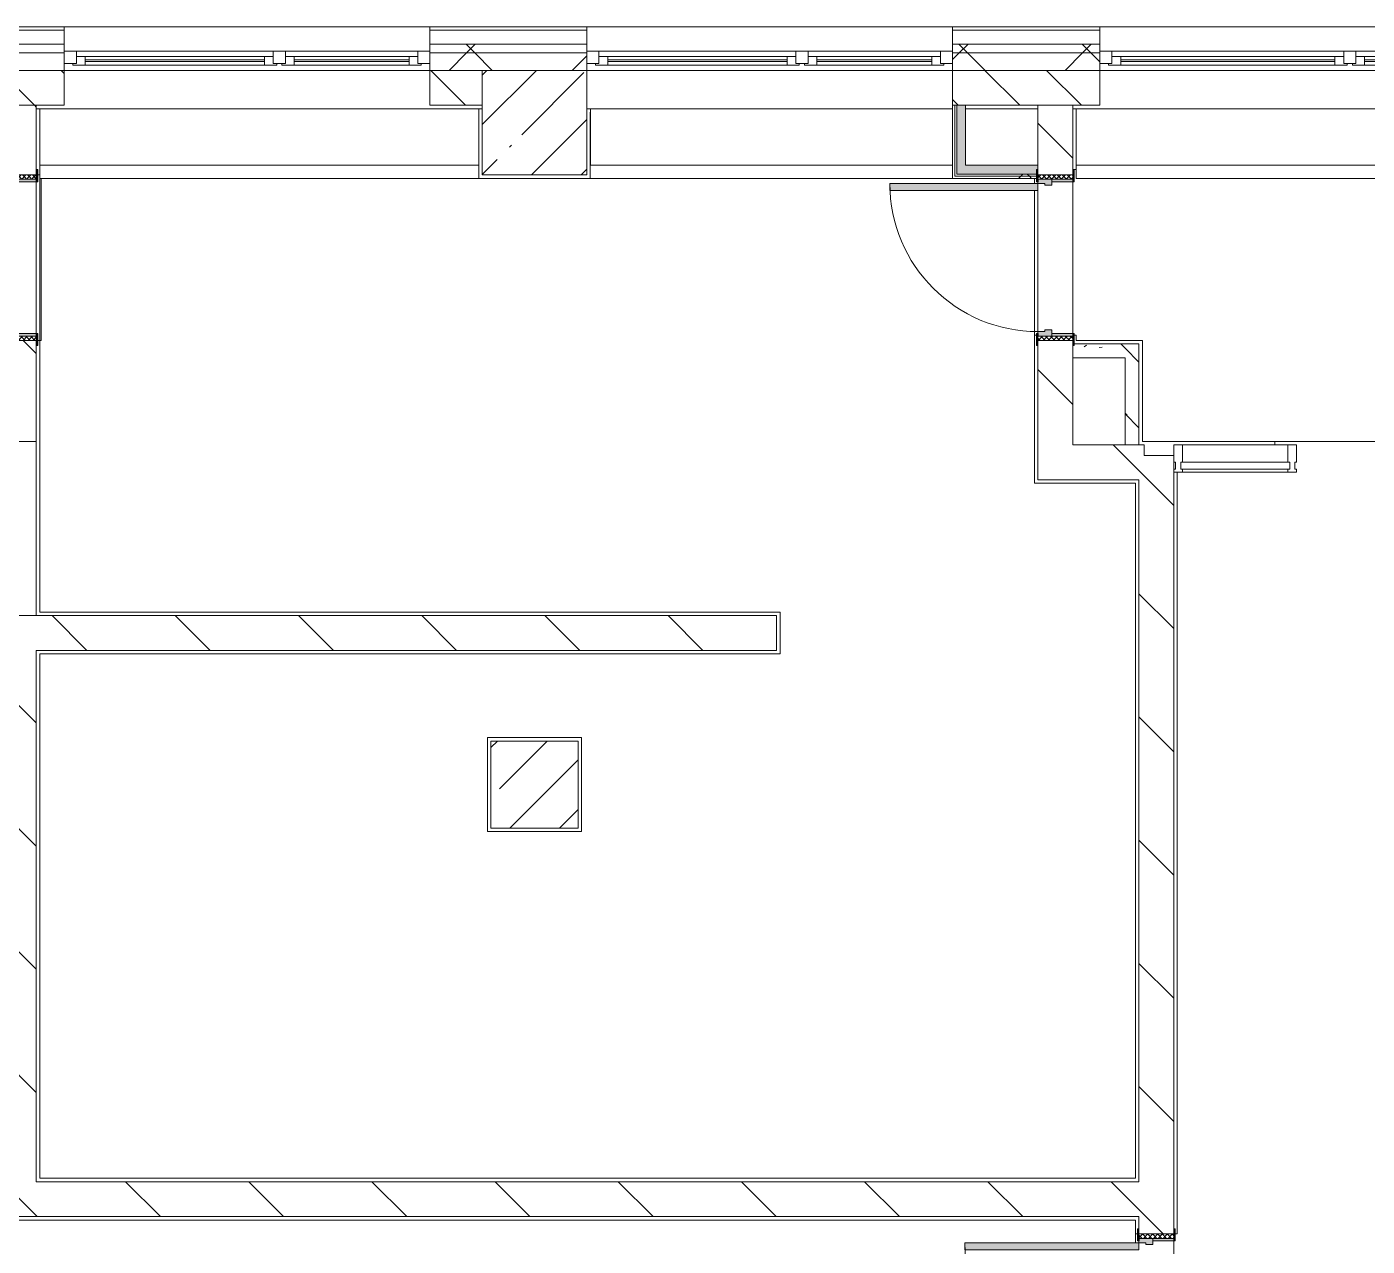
# Model space of a CAD drawing. Header units: millimetres. Extents: x 81676 to 276943, y -8553 to 29000.
# Drawn here: x 199509 to 207203, y 20350 to 27350 of the extents above; entities that cross this region are included whole.
import ezdxf

# ---------------------------------------------------------------- set-up
doc = ezdxf.new("R2010")
doc.units = ezdxf.units.MM
for name, color, linetype, lineweight, true_color in [('A-DOOR-3', 7, 'Continuous', 5, 0xe2e2e2), ('A-DOOR-4', 7, 'Continuous', 5, 0xaaaaaa), ('A-DOOR-FRAM-2', 7, 'Continuous', 5, 0xe2e2e2), ('A-DOOR-FRAM-3', 7, 'Continuous', 5, 0xaaaaaa), ('A-FLOR-3', 7, 'Continuous', 5, 0xaaaaaa), ('I-WALL-2', 7, 'Continuous', 9, 0xe7e7e7), ('I-WALL-5', 7, 'Continuous', 5, 0x787878)]:
    doc.layers.add(name, color=color, linetype=linetype, lineweight=lineweight, true_color=true_color)
for name, color, linetype, lineweight in [('A-GLAZ-2', 7, 'Continuous', 5), ('A-GLAZ-CWMG-2', 7, 'Continuous', 5), ('A-WALL', 7, 'Continuous', 9), ('A-WALL-6', 7, 'Continuous', 5), ('I-WALL-3', 7, 'Continuous', 5), ('S-COLS-1', 7, 'Continuous', 5)]:
    doc.layers.add(name, color=color, linetype=linetype, lineweight=lineweight)
pattern_1 = [(135, (147962.96, 0), (-353.5534, -353.5534), [])]
pattern_2 = [(135, (1826.41, 164.685), (-14.14214, -14.14214), []), (225, (1826.41, 164.685), (14.14214, -14.14214), [])]
pattern_3 = [(45, (-296.384, 164.685), (-14.1421, 14.1421), []), (135, (-296.384, 164.685), (-14.1421, -14.1421), [])]
pattern_4 = [(45, (147962.96, 0), (-353.5534, 353.5534), []), (135, (147962.96, 0), (-353.5534, -353.5534), [])]
pattern_5 = [(135, (147962.96, 0), (-377.1708, -377.1708), [533.4, -88.9, 17.78, -88.9]), (135, (147962.96, 376.94), (-377.1708, -377.1708), []), (50, (147962.96, 0), (637.6445, -55.7866), [66.675, -733.425]), (355, (147962.96, 0), (-123.3494, 668.699), [53.34, -586.74]), (100.451, (148016.1, -4.65), (514.299, 612.908), [56.665, -623.315]), (46.184, (147963, 177.8), (948.776, -147.15), [100.012, -1100.137]), (96.636, (148042, 165.5), (830.909, 865.997), [84.998, -934.973]), (351.184, (147963, 177.8), (830.918, 865.988), [80.01, -880.11]), (21, (148051.86, 133.35), (530.6506, -357.9283), [66.675, -733.425]), (326, (148051.86, 133.35), (216.308, 644.6585), [53.34, -586.74]), (71.451, (148096.1, 103.5), (746.9596, 286.7243), [56.665, -623.315]), (37.5, (147962.96, 0), (10.8105, 295.9426), [16.764, -562.864, 16.764, -578.866, -588.962]), (37.5, (147962.96, 0), (10.8105, 295.9426), [-1175.258, 16.764, -572.198]), (7.5, (147962.96, 0), (233.8692, 350.6318), [16.764, -322.834, 16.764, -549.529, -224.472]), (7.5, (147962.96, 0), (233.8692, 350.6318), [-905.891, 16.764, -207.708]), (327.5, (147764.71, 0), (474.5678, -20.0513), [16.764, -205.486, 16.764, -676.656, -920.115]), (327.5, (147764.71, 0), (474.5678, -20.0513), [-915.67, 16.764, -903.351]), (317.5, (147675.8, 0), (518.4522, 88.9934), [16.764, -272.161, 16.764, -443.738, -653.415]), (317.5, (147675.8, 0), (518.4522, 88.9934), [-749.427, 16.764, -636.651])]
pattern_6 = [(45, (147962.96, 0), (-530.33, 530.33), []), (135, (147962.96, 0), (-530.33, -530.33), [])]

# ---------------------------------------------------------------- blocks, each defined once
blk = doc.blocks.new('Прямоугольный импост - Импост структурный с накладкой - 160мм Темный-32302292-1_6_3_птичка')
at = {"layer": 'A-GLAZ-CWMG-2'}
for p, q in [((-50, 40), (-50, 140)), ((-50, 140), (0, 140)), ((0, 140), (0, 40)), ((-40, 40), (-50, 40)), ((-50, -17), (-50, 0)), ((-50, 0), (-40, 0)), ((-40, 0), (-40, 40)), ((-10, 40), (-10, 0)), ((0, 40), (-10, 40)), ((-10, 0), (0, 0)), ((0, 0), (0, -17)), ((0, -17), (-50, -17))]:
    blk.add_line(p, q, dxfattribs=at)
blk = doc.blocks.new('110_Дверь_СКБ_1Ст_Внутренняя1 - Д-11л 950х2100-32173567-1_6_3_птичка')
at = {"layer": 'A-DOOR-3'}
h = blk.add_hatch(color=256, dxfattribs=at)
h.paths.add_polyline_path([(-437.5, 20), (-402.5, 20), (-402.5, 60), (-412.5, 60), (-412.5, 100), (-437.5, 100)])
h.paths.add_polyline_path([(427.5, 44), (427.5, 20), (462.5, 20), (462.5, 100), (437.5, 100), (437.5, 60), (427.5, 60)])
at = {"layer": 'A-DOOR-4'}
h = blk.add_hatch(dxfattribs=at)
h.set_pattern_fill('FP_74', color=256, style=0, pattern_type=2)
h.set_pattern_definition(pattern_2)
h.paths.add_polyline_path([(462.5, -100), (487.5, -100), (487.5, 100), (462.5, 100), (462.5, -53.7)])
at = {"layer": 'A-DOOR-FRAM-2'}
for points in [[(397.5, 875.8), (397.5, 100), (437.5, 100), (437.5, 950), (397.5, 950)], [(-492.5, 100), (-422.5, 100), (-422.5, 108), (-492.5, 108)], [(447.5, 100), (517.5, 100), (517.5, 108), (447.5, 108)], [(-437.5, -100), (-422.5, -100), (-422.5, 20), (-437.5, 20), (-437.5, -53.7)], [(447.5, -53.7), (447.5, -100), (462.5, -100), (462.5, 20), (447.5, 20)], [(-492.5, -100), (-492.5, -108), (-422.5, -108), (-422.5, -100), (-482.5, -100)], [(447.5, -108), (517.5, -108), (517.5, -100), (447.5, -102.3)]]:
    blk.add_hatch(color=256, dxfattribs=at).paths.add_polyline_path(points)
at = {"layer": 'A-DOOR-FRAM-3'}
h = blk.add_hatch(dxfattribs=at)
h.set_pattern_fill('FP_75', color=256, style=0, pattern_type=2)
h.set_pattern_definition(pattern_3)
h.paths.add_polyline_path([(-462.5, 100), (-462.5, -100), (-437.5, -100), (-437.5, 100)])
at = {"layer": 'A-DOOR-4'}
for p, q in [((437.5, 950), (397.5, 950)), ((397.5, 950), (397.5, 100)), ((437.5, 100), (437.5, 950)), ((397.5, 100), (437.5, 100))]:
    blk.add_line(p, q, dxfattribs=at)
blk.add_arc((437.5, 100), 850, 90, 180, dxfattribs=at)
at = {"layer": 'A-DOOR-FRAM-3'}
for p, q in [((-422.5, 108), (-492.5, 108)), ((-492.5, 108), (-492.5, 100)), ((-492.5, 100), (-422.5, 100)), ((-437.5, 100), (-462.5, 100)), ((-462.5, 100), (-462.5, -100)), ((-412.5, 100), (-437.5, 100)), ((-437.5, 100), (-437.5, 20)), ((-437.5, -100), (-437.5, 100)), ((-422.5, 100), (-437.5, 100)), ((-437.5, 100), (-437.5, 99)), ((-437.5, 99), (-422.5, 99)), ((-422.5, 100), (-422.5, 108)), ((-422.5, 99), (-422.5, 100)), ((-412.5, 60), (-412.5, 100)), ((437.5, 100), (437.5, 60)), ((462.5, 100), (437.5, 100)), ((517.5, 108), (447.5, 108)), ((447.5, 108), (447.5, 100)), ((462.5, 100), (447.5, 100)), ((447.5, 100), (447.5, 99)), ((447.5, 100), (517.5, 100)), ((447.5, 99), (462.5, 99)), ((462.5, 20), (462.5, 100)), ((487.5, 100), (462.5, 100)), ((462.5, 100), (462.5, -100)), ((462.5, 99), (462.5, 100)), ((487.5, -100), (487.5, 100)), ((517.5, 100), (517.5, 108)), ((-437.5, 20), (-402.5, 20)), ((-422.5, 20), (-437.5, 20)), ((-437.5, 20), (-437.5, -100)), ((-422.5, -100), (-422.5, 20)), ((-402.5, 60), (-412.5, 60)), ((-402.5, 20), (-402.5, 60)), ((437.5, 60), (427.5, 60)), ((427.5, 60), (427.5, 20)), ((427.5, 20), (462.5, 20)), ((462.5, 20), (447.5, 20)), ((447.5, 20), (447.5, -100)), ((462.5, -100), (462.5, 20)), ((-422.5, -100), (-492.5, -100)), ((-492.5, -100), (-492.5, -108)), ((-492.5, -108), (-422.5, -108)), ((-462.5, -100), (-437.5, -100)), ((-437.5, -100), (-422.5, -100)), ((-422.5, -108), (-422.5, -100)), ((447.5, -100), (462.5, -100)), ((517.5, -100), (447.5, -100)), ((447.5, -100), (447.5, -108)), ((447.5, -108), (517.5, -108)), ((462.5, -100), (487.5, -100)), ((517.5, -108), (517.5, -100))]:
    blk.add_line(p, q, dxfattribs=at)
blk = doc.blocks.new('PNS_Панель прямоугольная - Нр_Стекло - 40мм-32305525-1_6_3_птичка')
at = {"layer": 'A-GLAZ-2'}
for p, q in [((-312.5, 0), (312.5, 0)), ((302.5, 0), (-302.5, 0)), ((-302.5, -40), (302.5, -40))]:
    blk.add_line(p, q, dxfattribs=at)
blk = doc.blocks.new('Прямоугольный импост - Импост структурный с накладкой - 160мм Темный-32302294-1_6_3_птичка')
at = {"layer": 'A-GLAZ-CWMG-2'}
for p, q in [((-25, 40), (-25, 140)), ((-25, 140), (25, 140)), ((25, 140), (25, 40)), ((-15, 40), (-25, 40)), ((-25, -17), (-25, 0)), ((-25, 0), (-15, 0)), ((-15, 0), (-15, 40)), ((15, 40), (15, 0)), ((25, 40), (15, 40)), ((15, 0), (25, 0)), ((25, 0), (25, -17)), ((25, -17), (-25, -17))]:
    blk.add_line(p, q, dxfattribs=at)
blk = doc.blocks.new('Прямоугольный импост - Импост структурный с накладкой - 160мм Темный-32305521-1_6_3_птичка')
at = {"layer": 'A-GLAZ-CWMG-2'}
for p, q in [((58180, 24950), (58785, 24950)), ((58180, 24793), (58785, 24793))]:
    blk.add_line(p, q, dxfattribs=at)
blk = doc.blocks.new('BSC_Колонна _Прямоугольная - 500х500-33455413-1_6_3_птичка')
at = {"layer": 'S-COLS-1'}
h = blk.add_hatch(dxfattribs=at)
h.set_pattern_fill('FP_113', color=256, style=0, pattern_type=2)
h.set_pattern_definition([(45, (-54460, -23000), (-285.123, 285.123), []), (45, (-54174.88, -23000), (-285.123, 285.123), [504.031, -100.806, 16.764, -84.042])])
h.paths.add_polyline_path([(-250, -250), (250, -250), (250, 250), (-250, 250), (-250, 51.1)])
for p, q in [((250, 250), (-250, 250)), ((-250, 250), (-250, -250)), ((250, -250), (250, 250)), ((-250, -250), (250, -250))]:
    blk.add_line(p, q, dxfattribs=at)
blk = doc.blocks.new('120_Окно_СКБ_2Ст - 120_Окно_СКБ_2Ст 2100х2400 _мал створка справа_-19092174-1_6_3_птичка')
at = {"layer": 'A-GLAZ-2'}
for p, q in [((-1050, -75), (-1050, -5)), ((-1050, -5), (-980, -5)), ((1050, -5), (-1050, -5)), ((-980, -75), (-1050, -75)), ((-1050, -75), (-1000, -75)), ((-980, -75), (-1000, -75)), ((-1000, -75), (-1000, -85)), ((-980, -5), (-980, -75)), ((150, -35), (-980, -35)), ((-980, -35), (-980, -75)), ((-930, -85), (-930, -35)), ((-930, -55), (100, -55)), ((100, -65), (-930, -65)), ((100, -85), (100, -35)), ((150, -75), (150, -5)), ((150, -5), (220, -5)), ((150, -75), (150, -35)), ((220, -75), (150, -75)), ((170, -75), (150, -75)), ((170, -75), (200, -75)), ((170, -85), (170, -75)), ((220, -75), (200, -75)), ((200, -75), (200, -85)), ((220, -5), (220, -75)), ((980, -35), (220, -35)), ((220, -35), (220, -75)), ((270, -85), (270, -35)), ((270, -55), (930, -55)), ((930, -65), (270, -65)), ((930, -85), (930, -35)), ((980, -75), (980, -5)), ((980, -5), (1050, -5)), ((980, -75), (980, -35)), ((1050, -75), (980, -75)), ((1000, -75), (980, -75)), ((1000, -75), (1050, -75)), ((1000, -85), (1000, -75)), ((1050, -5), (1050, -75)), ((-1000, -85), (170, -85)), ((170, -85), (-1000, -85)), ((200, -85), (1000, -85)), ((1000, -85), (200, -85))]:
    blk.add_line(p, q, dxfattribs=at)
blk = doc.blocks.new('120_Окно_СКБ_2Ст - 120_Окно_СКБ_2Ст 2300х2400 _мал створка справа_-19949978-1_6_3_птичка')
at = {"layer": 'A-GLAZ-2'}
for p, q in [((-1150, -75), (-1150, -5)), ((-1150, -5), (-1080, -5)), ((1150, -5), (-1150, -5)), ((-1080, -75), (-1150, -75)), ((-1150, -75), (-1100, -75)), ((-1080, -75), (-1100, -75)), ((-1100, -75), (-1100, -85)), ((-1080, -5), (-1080, -75)), ((250, -35), (-1080, -35)), ((-1080, -35), (-1080, -75)), ((-1030, -85), (-1030, -35)), ((-1030, -55), (200, -55)), ((200, -65), (-1030, -65)), ((200, -85), (200, -35)), ((250, -75), (250, -5)), ((250, -5), (320, -5)), ((250, -75), (250, -35)), ((320, -75), (250, -75)), ((270, -75), (250, -75)), ((270, -75), (300, -75)), ((270, -85), (270, -75)), ((320, -75), (300, -75)), ((300, -75), (300, -85)), ((320, -5), (320, -75)), ((1080, -35), (320, -35)), ((320, -35), (320, -75)), ((370, -85), (370, -35)), ((370, -55), (1030, -55)), ((1030, -65), (370, -65)), ((1030, -85), (1030, -35)), ((1080, -75), (1080, -5)), ((1080, -5), (1150, -5)), ((1080, -75), (1080, -35)), ((1150, -75), (1080, -75)), ((1100, -75), (1080, -75)), ((1100, -75), (1150, -75)), ((1100, -85), (1100, -75)), ((1150, -5), (1150, -75)), ((-1100, -85), (270, -85)), ((270, -85), (-1100, -85)), ((300, -85), (1100, -85)), ((1100, -85), (300, -85))]:
    blk.add_line(p, q, dxfattribs=at)
blk = doc.blocks.new('110_Дверь_СКБ_1Ст_Внутренняя1 - Д-26л 950х2100 EIW30-32941023-1_6_3_птичка')
at = {"layer": 'A-DOOR-3'}
h = blk.add_hatch(color=256, dxfattribs=at)
h.paths.add_polyline_path([(-437.5, 92.9), (-437.5, 20), (-402.5, 20), (-407.2, 60), (-412.5, 65.8), (-412.5, 100), (-437.5, 94.9), (-437.5, 94)])
h.paths.add_polyline_path([(427.5, 44), (427.5, 20), (462.5, 20), (462.5, 100), (437.5, 100), (437.5, 60), (427.5, 60)])
at = {"layer": 'A-DOOR-4'}
h = blk.add_hatch(dxfattribs=at)
h.set_pattern_fill('FP_74', color=256, style=0, pattern_type=2)
h.set_pattern_definition(pattern_2)
h.paths.add_polyline_path([(462.5, 100), (467.5, -100), (487.5, -100), (487.5, 100), (467.5, 100)])
at = {"layer": 'A-DOOR-FRAM-2'}
for points in [[(397.5, 100), (437.5, 100), (437.5, 950), (397.5, 950), (397.5, 120)], [(-492.5, 102.9), (-492.5, 100), (-422.5, 100), (-422.5, 108), (-492.5, 108)], [(447.5, 108), (447.5, 100), (517.5, 100), (517.5, 108), (462.5, 108)], [(-437.5, -100), (-422.5, -100), (-422.5, 20), (-437.5, 20)], [(447.5, -100), (462.5, -100), (462.5, 20), (447.5, 20)], [(-492.5, -100), (-492.5, -108), (-422.5, -108), (-422.5, -100), (-462.5, -100)], [(447.5, -100), (447.5, -108), (517.5, -108), (517.5, -100), (462.5, -100)]]:
    blk.add_hatch(color=256, dxfattribs=at).paths.add_polyline_path(points)
at = {"layer": 'A-DOOR-FRAM-3'}
h = blk.add_hatch(dxfattribs=at)
h.set_pattern_fill('FP_75', color=256, style=0, pattern_type=2)
h.set_pattern_definition(pattern_3)
h.paths.add_polyline_path([(-462.5, -100), (-437.5, -100), (-443.3, 100), (-462.5, 100)])
at = {"layer": 'A-DOOR-4'}
for p, q in [((437.5, 950), (397.5, 950)), ((397.5, 950), (397.5, 100)), ((437.5, 100), (437.5, 950)), ((397.5, 100), (437.5, 100))]:
    blk.add_line(p, q, dxfattribs=at)
blk.add_arc((437.5, 100), 850, 90, 180, dxfattribs=at)
at = {"layer": 'A-DOOR-FRAM-3'}
for p, q in [((-422.5, 108), (-492.5, 108)), ((-492.5, 108), (-492.5, 100)), ((-492.5, 100), (-422.5, 100)), ((-437.5, 100), (-462.5, 100)), ((-462.5, 100), (-462.5, -100)), ((-412.5, 100), (-437.5, 100)), ((-437.5, 100), (-437.5, 20)), ((-437.5, -100), (-437.5, 100)), ((-422.5, 100), (-437.5, 100)), ((-437.5, 100), (-437.5, 99)), ((-437.5, 99), (-422.5, 99)), ((-422.5, 100), (-422.5, 108)), ((-422.5, 99), (-422.5, 100)), ((-412.5, 60), (-412.5, 100)), ((437.5, 100), (437.5, 60)), ((462.5, 100), (437.5, 100)), ((517.5, 108), (447.5, 108)), ((447.5, 108), (447.5, 100)), ((462.5, 100), (447.5, 100)), ((447.5, 100), (447.5, 99)), ((447.5, 100), (517.5, 100)), ((447.5, 99), (462.5, 99)), ((462.5, 20), (462.5, 100)), ((487.5, 100), (462.5, 100)), ((462.5, 100), (462.5, -100)), ((462.5, 99), (462.5, 100)), ((487.5, -100), (487.5, 100)), ((517.5, 100), (517.5, 108)), ((-437.5, 20), (-402.5, 20)), ((-422.5, 20), (-437.5, 20)), ((-437.5, 20), (-437.5, -100)), ((-422.5, -100), (-422.5, 20)), ((-402.5, 60), (-412.5, 60)), ((-402.5, 20), (-402.5, 60)), ((437.5, 60), (427.5, 60)), ((427.5, 60), (427.5, 20)), ((427.5, 20), (462.5, 20)), ((462.5, 20), (447.5, 20)), ((447.5, 20), (447.5, -100)), ((462.5, -100), (462.5, 20)), ((-422.5, -100), (-492.5, -100)), ((-492.5, -100), (-492.5, -108)), ((-492.5, -108), (-422.5, -108)), ((-462.5, -100), (-437.5, -100)), ((-437.5, -100), (-422.5, -100)), ((-422.5, -108), (-422.5, -100)), ((447.5, -100), (462.5, -100)), ((517.5, -100), (447.5, -100)), ((447.5, -100), (447.5, -108)), ((447.5, -108), (517.5, -108)), ((462.5, -100), (487.5, -100)), ((517.5, -108), (517.5, -100))]:
    blk.add_line(p, q, dxfattribs=at)
blk = doc.blocks.new('110_Дверь_СКБ_1Ст_Внутренняя1 - Д-12 EIW 1100x2100h_кладовые _все__ коридор _между помещениями блока столовой__ моечные _все_-32936079-1_6_3_птичка')
at = {"layer": 'A-DOOR-3'}
h = blk.add_hatch(color=256, dxfattribs=at)
h.paths.add_polyline_path([(-512.5, 20), (-477.5, 20), (-477.5, 60), (-487.5, 60), (-487.5, 100), (-512.5, 100)])
h.paths.add_polyline_path([(502.5, 44), (502.5, 20), (537.5, 20), (537.5, 100), (512.5, 100), (512.5, 60), (502.5, 60)])
at = {"layer": 'A-DOOR-4'}
h = blk.add_hatch(dxfattribs=at)
h.set_pattern_fill('FP_92', color=256, style=0, pattern_type=2)
h.set_pattern_definition([(135, (1751.41, 164.685), (-14.14214, -14.14214), []), (225, (1751.41, 164.685), (14.14214, -14.14214), [])])
h.paths.add_polyline_path([(537.5, -100), (562.5, -100), (562.5, 100), (537.5, 100)])
at = {"layer": 'A-DOOR-FRAM-2'}
for points in [[(472.5, 120), (472.5, 100), (512.5, 100), (512.5, 1100), (472.5, 1100), (472.5, 178.7)], [(-567.5, 100), (-497.5, 100), (-497.5, 108), (-567.5, 108)], [(522.5, 100), (592.5, 100), (592.5, 108), (522.5, 108)], [(-512.5, -100), (-497.5, -100), (-497.5, 20), (-512.5, 20)], [(522.5, -100), (537.5, -100), (537.5, 20), (522.5, 20)], [(-567.5, -108), (-497.5, -108), (-497.5, -100), (-567.5, -100)], [(522.5, -108), (592.5, -108), (592.5, -100), (522.5, -100)]]:
    blk.add_hatch(color=256, dxfattribs=at).paths.add_polyline_path(points)
at = {"layer": 'A-DOOR-FRAM-3'}
h = blk.add_hatch(dxfattribs=at)
h.set_pattern_fill('FP_93', color=256, style=0, pattern_type=2)
h.set_pattern_definition([(45, (-371.384, 164.685), (-14.1421, 14.1421), []), (135, (-371.384, 164.685), (-14.1421, -14.1421), [])])
h.paths.add_polyline_path([(-537.5, -100), (-512.5, -100), (-512.5, 100), (-537.5, 100)])
at = {"layer": 'A-DOOR-4'}
for p, q in [((512.5, 1100), (472.5, 1100)), ((472.5, 1100), (472.5, 100)), ((512.5, 100), (512.5, 1100)), ((472.5, 100), (512.5, 100))]:
    blk.add_line(p, q, dxfattribs=at)
blk.add_arc((512.5, 100), 1000, 90, 180, dxfattribs=at)
at = {"layer": 'A-DOOR-FRAM-3'}
for p, q in [((-497.5, 108), (-567.5, 108)), ((-567.5, 108), (-567.5, 100)), ((-567.5, 100), (-497.5, 100)), ((-512.5, 100), (-537.5, 100)), ((-537.5, 100), (-537.5, -100)), ((-487.5, 100), (-512.5, 100)), ((-512.5, 100), (-512.5, 20)), ((-512.5, -100), (-512.5, 100)), ((-497.5, 100), (-512.5, 100)), ((-512.5, 100), (-512.5, 99)), ((-512.5, 99), (-497.5, 99)), ((-497.5, 100), (-497.5, 108)), ((-497.5, 99), (-497.5, 100)), ((-487.5, 60), (-487.5, 100)), ((512.5, 100), (512.5, 60)), ((537.5, 100), (512.5, 100)), ((592.5, 108), (522.5, 108)), ((522.5, 108), (522.5, 100)), ((537.5, 100), (522.5, 100)), ((522.5, 100), (522.5, 99)), ((522.5, 100), (592.5, 100)), ((522.5, 99), (537.5, 99)), ((537.5, 20), (537.5, 100)), ((562.5, 100), (537.5, 100)), ((537.5, 100), (537.5, -100)), ((537.5, 99), (537.5, 100)), ((562.5, -100), (562.5, 100)), ((592.5, 100), (592.5, 108)), ((-512.5, 20), (-477.5, 20)), ((-497.5, 20), (-512.5, 20)), ((-512.5, 20), (-512.5, -100)), ((-497.5, -100), (-497.5, 20)), ((-477.5, 60), (-487.5, 60)), ((-477.5, 20), (-477.5, 60)), ((512.5, 60), (502.5, 60)), ((502.5, 60), (502.5, 20)), ((502.5, 20), (537.5, 20)), ((537.5, 20), (522.5, 20)), ((522.5, 20), (522.5, -100)), ((537.5, -100), (537.5, 20)), ((-497.5, -100), (-567.5, -100)), ((-567.5, -100), (-567.5, -108)), ((-567.5, -108), (-497.5, -108)), ((-537.5, -100), (-512.5, -100)), ((-512.5, -100), (-497.5, -100)), ((-497.5, -108), (-497.5, -100)), ((522.5, -100), (537.5, -100)), ((592.5, -100), (522.5, -100)), ((522.5, -100), (522.5, -108)), ((522.5, -108), (592.5, -108)), ((537.5, -100), (562.5, -100)), ((592.5, -108), (592.5, -100))]:
    blk.add_line(p, q, dxfattribs=at)
blk = doc.blocks.new('DOR_Проход в стене_Прямоугольный - 1000x1500-23441848-1_6_3_птичка')
at = {"layer": 'A-DOOR-4'}
for p, q in [((500, 100), (-500, 100)), ((500, -100), (-500, -100))]:
    blk.add_line(p, q, dxfattribs=at)
blk = doc.blocks.new('Зашивка приборов отопления7 - Зашивка приборов отопления-33277170-1_6_3_птичка')
at = {"layer": 'A-WALL-6'}
for p, q in [((51619.5, 26880), (51619.5, 26555)), ((54140, 26880), (51619.5, 26880)), ((54140, 26555), (54140, 26880)), ((51619.5, 26555), (54140, 26555)), ((54140, 26555), (51619.5, 26555)), ((51619.5, 26555), (51619.5, 26480)), ((54140, 26480), (54140, 26555)), ((51619.5, 26480), (54140, 26480))]:
    blk.add_line(p, q, dxfattribs=at)
blk = doc.blocks.new('Зашивка приборов отопления8 - Зашивка приборов отопления-33277697-1_6_3_птичка')
at = {"layer": 'A-WALL-6'}
for p, q in [((52060.5, 26880), (52060.5, 26555)), ((54140, 26880), (52060.5, 26880)), ((54140, 26555), (52060.2, 26555)), ((52060.2, 26555), (52060.2, 26480)), ((52060.5, 26555), (54140, 26555)), ((52060.2, 26480), (54140, 26480))]:
    blk.add_line(p, q, dxfattribs=at)
blk = doc.blocks.new('Зашивка приборов отопления9 - Зашивка приборов отопления-33277916-1_6_3_птичка')
at = {"layer": 'A-WALL-6'}
for p, q in [((51570, 26880), (51570, 26555)), ((54140, 26880), (51570, 26880)), ((54140, 26555), (54140, 26880)), ((51570, 26555), (54140, 26555)), ((54140, 26555), (51570, 26555)), ((51570, 26555), (51570, 26480)), ((54140, 26480), (54140, 26555)), ((51570, 26480), (54140, 26480))]:
    blk.add_line(p, q, dxfattribs=at)

msp = doc.modelspace()

# ---------------------------------------------------------------- hatches: boundary and pattern name
at = {"layer": 'A-WALL-6'}
h = msp.add_hatch(dxfattribs=at)
h.set_pattern_fill('FP_54', color=256, style=0, pattern_type=2)
h.set_pattern_definition(pattern_4)
h.paths.add_polyline_path([(231388.1, 27200), (232933, 27200), (232933, 27250), (228313, 27250), (228313, 27200), (231188.1, 27200)])
h.paths.add_polyline_path([(218773, 27200), (218773, 27250), (216173, 27250), (216173, 27200), (218273, 27200)])
h.paths.add_polyline_path([(214723, 27200), (215073, 27200), (215073, 27250), (214123, 27250), (214123, 27200)])
h.paths.add_polyline_path([(220873, 27200), (222213, 27200), (222213, 27250), (220873, 27250), (220873, 27210)])
h.paths.add_polyline_path([(225213, 27200), (225213, 27250), (224313, 27250), (224313, 27200), (224713, 27200)])
h.paths.add_polyline_path([(205668, 27200), (205668, 27250), (204823, 27250), (204823, 27200)])
h.paths.add_polyline_path([(208255.1, 27200), (209023, 27200), (209023, 27250), (207968, 27250), (207968, 27200)])
h.paths.add_polyline_path([(201823, 27200), (202723, 27200), (202723, 27250), (201823, 27250), (201823, 27210)])
h.paths.add_polyline_path([(196723, 27200), (196723, 27250), (195623, 27250), (195623, 27200), (196123, 27200)])
h.paths.add_polyline_path([(199723, 27200), (199723, 27250), (198823, 27250), (198823, 27200)])
h.paths.add_polyline_path([(192523, 27200), (192523, 27250), (190123, 27250), (190123, 27200), (191524.5, 27200)])
h = msp.add_hatch(dxfattribs=at)
h.set_pattern_fill('FP_54', color=256, style=0, pattern_type=2)
h.set_pattern_definition(pattern_4)
h.paths.add_polyline_path([(190723, 27100), (192523, 27100), (192523, 27200), (190123, 27200), (190123, 27100)])
h.paths.add_polyline_path([(208723, 27100), (209023, 27100), (209023, 27200), (207968, 27200), (207968, 27100), (208255.1, 27100)])
h.paths.add_polyline_path([(232063, 27100), (232933, 27100), (232928.4, 27200), (228313, 27198.1), (228313, 27100), (231388.1, 27100)])
h.paths.add_polyline_path([(199363, 27100), (199723, 27100), (199723, 27200), (198823, 27200), (198823, 27100)])
h.paths.add_polyline_path([(201823, 27100), (202723, 27100), (202723, 27200), (201823, 27200), (201823, 27140)])
h.paths.add_polyline_path([(195823, 27100), (196723, 27100), (196723, 27200), (195623, 27200), (195623, 27100)])
h.paths.add_polyline_path([(215073, 27100), (215073, 27102), (215041, 27102), (215041, 27110), (215073, 27110), (215073, 27200), (214123, 27200), (214123, 27100), (215041, 27100)])
h.paths.add_polyline_path([(205668, 27100), (205668, 27200), (204823, 27200), (204823, 27100), (205313, 27100)])
h.paths.add_polyline_path([(224713, 27100), (225213, 27100), (225213, 27200), (224313, 27200), (224313, 27100)])
h.paths.add_polyline_path([(216205, 27100), (218773, 27100), (218773, 27200), (216173, 27200), (216173, 27110), (216205, 27110), (216205, 27102), (216173, 27100)])
h.paths.add_polyline_path([(221503, 27100), (222213, 27100), (222213, 27200), (220873, 27200), (220873, 27100)])
h = msp.add_hatch(dxfattribs=at)
h.set_pattern_fill('FP_65', color=256, style=0, pattern_type=2)
h.set_pattern_definition([(135, (147962.96, 0), (-176.7767, -176.7767), [])])
h.paths.add_polyline_path([(205313, 26900), (205668, 26900), (205668, 27100), (204823, 27100), (204823, 26900)])
h.paths.add_polyline_path([(190723, 26900), (192523, 26900), (192523, 27100), (190723, 27100), (190723, 27061.4)])
h.paths.add_polyline_path([(198960.3, 26900), (199723, 26900), (199723, 27100), (198823, 27100), (198823, 26900)])
h.paths.add_polyline_path([(201823, 26900), (202123, 26900), (202123, 27100), (201823, 27100), (201823, 26969.4)])
h.paths.add_polyline_path([(228613, 26900), (228613, 27100), (228313, 27100), (228313, 26900)])
h.paths.add_polyline_path([(208723, 26900), (209023, 26900), (209023, 27100), (208723, 27100), (208723, 26953.9)])
h.paths.add_polyline_path([(224713, 26900), (224713, 27100), (224313, 27100), (224313, 26900), (224391.1, 26900)])
h.paths.add_polyline_path([(215023, 26900), (215023, 27100), (214723, 27100), (214723, 26900)])
h.paths.add_polyline_path([(207968, 26900), (208123, 26900), (208123, 27100), (207968, 27100), (207968, 26936.5)])
h.paths.add_polyline_path([(216169, 26900), (218273, 26900), (218273, 27100), (216169, 27100), (216169, 27091.3)])
h.paths.add_polyline_path([(222213, 26900), (222213, 27100), (222003, 27100), (222003, 26900)])
h.paths.add_polyline_path([(221503, 26900), (221503, 27100), (220873, 27100), (220873, 26900)])
h.paths.add_polyline_path([(195623, 26900), (196123, 26900), (196123, 27100), (195623, 27100), (195623, 27079.6)])
at = {"layer": 'I-WALL-2'}
for points in [[(204848, 26505), (204898, 26505), (204898, 26900), (204848, 26896.6), (204848, 26516.4)], [(204898, 26505), (205305, 26505), (205305, 26530), (205313, 26530), (205313, 26555), (204898, 26555), (204898, 26516.4)]]:
    msp.add_hatch(color=256, dxfattribs=at).paths.add_polyline_path(points)
at = {"layer": 'I-WALL-3'}
h = msp.add_hatch(dxfattribs=at)
h.set_pattern_fill('FP_64', color=256, style=0, pattern_type=2)
h.set_pattern_definition(pattern_1)
h.paths.add_polyline_path([(199363, 20520), (199563, 20520), (199563, 23970), (199363, 23970), (199363, 20521.7)])
h.paths.add_polyline_path([(199563, 24970), (199563, 25550), (199363, 25550), (199363, 24970)])
h.paths.add_polyline_path([(199563, 26500), (199563, 26900), (199363, 26895.5), (199363, 26500), (199455.8, 26500)])
h = msp.add_hatch(dxfattribs=at)
h.set_pattern_fill('FP_64', color=256, style=0, pattern_type=2)
h.set_pattern_definition(pattern_1)
h.paths.add_polyline_path([(205322.8, 24750), (205513, 24750), (205513, 25550), (205313, 25550), (205313, 24750)])
h.paths.add_polyline_path([(205513, 26500), (205513, 26900), (205313, 26900), (205313, 26500), (205466.6, 26500)])
h = msp.add_hatch(dxfattribs=at)
h.set_pattern_fill('FP_170', color=256, style=0, pattern_type=2)
h.set_pattern_definition(pattern_6)
h.paths.add_polyline_path([(204835.5, 26480), (205305, 26480), (205305, 26492.5), (204835.5, 26489.4)])
h = msp.add_hatch(dxfattribs=at)
h.set_pattern_fill('FP_170', color=256, style=0, pattern_type=2)
h.set_pattern_definition(pattern_6)
h.paths.add_polyline_path([(205293, 26492.5), (205305, 26492.7), (205305, 26505), (204848, 26505), (204848, 26492.5), (204898, 26492.5)])
h = msp.add_hatch(dxfattribs=at)
h.set_pattern_fill('FP_64', color=256, style=0, pattern_type=2)
h.set_pattern_definition(pattern_1)
h.paths.add_polyline_path([(205893, 24750), (205893, 24890), (205923, 24890), (205923, 24950), (205513, 24950), (205513, 24750), (205873, 24750)])
h = msp.add_hatch(dxfattribs=at)
h.set_pattern_fill('FP_64', color=256, style=0, pattern_type=2)
h.set_pattern_definition(pattern_1)
h.paths.add_polyline_path([(206093, 20720), (206093, 24890), (205893, 24890), (205893, 20720)])
h = msp.add_hatch(dxfattribs=at)
h.set_pattern_fill('FP_64', color=256, style=0, pattern_type=2)
h.set_pattern_definition(pattern_1)
h.paths.add_polyline_path([(202693, 23770), (203813, 23770), (203813, 23970), (199563, 23970), (199563, 23770), (202153, 23770)])
h = msp.add_hatch(dxfattribs=at)
h.set_pattern_fill('FP_64', color=256, style=0, pattern_type=2)
h.set_pattern_definition(pattern_1)
h.paths.add_polyline_path([(205873, 20520), (206093, 20520), (206093, 20720), (199563, 20720), (199563, 20520), (205293, 20520)])
h = msp.add_hatch(dxfattribs=at)
h.set_pattern_fill('FP_64', color=256, style=0, pattern_type=2)
h.set_pattern_definition(pattern_1)
h.paths.add_polyline_path([(206093, 18600), (206093, 19320), (205893, 19320), (205893, 18600)])
h.paths.add_polyline_path([(206093, 20420), (206093, 20520), (205893, 20520), (205893, 20420)])
at = {"layer": 'I-WALL-5'}
h = msp.add_hatch(dxfattribs=at)
h.set_pattern_fill('FP_63', color=256, style=0, pattern_type=2)
h.set_pattern_definition(pattern_5)
h.paths.add_polyline_path([(205677.5, 25450), (205813, 25450), (205813, 25530), (205521, 25530), (205521, 25520), (205513, 25520), (205513, 25450), (205533, 25450)])
h = msp.add_hatch(dxfattribs=at)
h.set_pattern_fill('FP_63', color=256, style=0, pattern_type=2)
h.set_pattern_definition(pattern_5)
h.paths.add_polyline_path([(205893, 24950), (205893, 25530), (205813, 25530), (205813, 24950)])
at = {"layer": 'S-COLS-1'}
h = msp.add_hatch(dxfattribs=at)
h.set_pattern_fill('FP_34', color=256, style=0, pattern_type=2)
h.set_pattern_definition([(45, (147962.96, 0), (-285.123, 285.123), []), (45, (148248.1, 0), (-285.123, 285.123), [504.031, -100.806, 16.764, -84.042])])
h.paths.add_polyline_path([(202723, 26500), (202723, 27100), (202123, 27100), (202123, 26500)])

# ---------------------------------------------------------------- linework, layer by layer
at = {"layer": 'A-FLOR-3'}
for p, q in [((202743, 26860), (202743, 26480)), ((199582.5, 26500), (199571, 26500)), ((199583, 26480), (199583, 23990)), ((199591, 25550), (199591, 26480)), ((202743, 26480), (202103, 26480)), ((205293, 26450), (205293, 26480)), ((205533, 26530), (205521, 26530)), ((205293, 26410), (205293, 24730)), ((199571, 25550), (199591, 25550)), ((205293, 25580), (205305, 25580)), ((205521, 25580), (205533, 25580)), ((205533, 25580), (205533, 25550)), ((205533, 25550), (205913, 25550)), ((205913, 25550), (205913, 24970)), ((205913, 24970), (214743, 24970)), ((206673, 24970), (206673, 24950)), ((206113, 24791.7), (206113, 20420)), ((205873, 24730), (205293, 24730)), ((205873, 20740), (205873, 24730)), ((199583, 23990), (203833, 23990)), ((203833, 23990), (203833, 23750)), ((203833, 23750), (199583, 23750)), ((199583, 23750), (199583, 20740)), ((202153, 22730), (202153, 23270)), ((202153, 23270), (202693, 23270)), ((202693, 23270), (202693, 22730)), ((202693, 22730), (202153, 22730)), ((199583, 20740), (205873, 20740)), ((205873, 20500), (199343, 20500)), ((205873, 20500), (205873, 20370)), ((205885, 20420), (205873, 20420)), ((206113, 20420), (206101, 20420))]:
    msp.add_line(p, q, dxfattribs=at)
at = {"layer": 'A-WALL'}
for p, q in [((199723, 27330), (198823, 27330)), ((202723, 27330), (201823, 27330)), ((205668, 27330), (204823, 27330)), ((199723, 27250), (198823, 27250)), ((202723, 27250), (201823, 27250)), ((205668, 27250), (204823, 27250)), ((199723, 27200), (198823, 27200)), ((202723, 27200), (201823, 27200)), ((205668, 27200), (204823, 27200)), ((199723, 27100), (198823, 27100)), ((198823, 27100), (199723, 27100)), ((202123, 27100), (201823, 27100)), ((201823, 27100), (202123, 27100)), ((205668, 27100), (204823, 27100)), ((204823, 27100), (205668, 27100)), ((199563, 26900), (199363, 26900)), ((204835.5, 26492.5), (204835.5, 26900)), ((204848, 26505), (204848, 26900)), ((205513, 26900), (205313, 26900)), ((205305, 26492.5), (204835.5, 26492.5)), ((205305, 26505), (204848, 26505)), ((205513, 25520), (205513, 25450)), ((205813, 24950), (205893, 24950))]:
    msp.add_line(p, q, dxfattribs=at)
at = {"layer": 'A-WALL-6'}
for p, q in [((190123, 27350), (215073, 27350)), ((199723, 27100), (199723, 27350)), ((201823, 27350), (201823, 27100)), ((202723, 27100), (202723, 27350)), ((204823, 27350), (204823, 27100)), ((205668, 27100), (205668, 27350)), ((199723, 26900), (199723, 27100)), ((201823, 27100), (199723, 27100)), ((201823, 27100), (201823, 26900)), ((202123, 26900), (202123, 27100)), ((204823, 27100), (202123, 27100)), ((204823, 27100), (204823, 26900)), ((205668, 26900), (205668, 27100)), ((207968, 27100), (205668, 27100)), ((199563, 26900), (199723, 26900)), ((201823, 26900), (202123, 26900)), ((204898, 26900), (205313, 26900)), ((205513, 26900), (205668, 26900))]:
    msp.add_line(p, q, dxfattribs=at)
at = {"layer": 'I-WALL-3'}
for p, q in [((199723, 27100), (201823, 27100)), ((202723, 27100), (204823, 27100)), ((205668, 27100), (207968, 27100)), ((199563, 26530), (199563, 26900)), ((202123, 26880), (199563, 26880)), ((204823.6, 26880), (202723, 26880)), ((204823, 26900), (204823, 26480)), ((204898, 26900), (204823, 26900)), ((204898, 26555), (204898, 26900)), ((205313, 26880), (204898, 26880)), ((205313, 26530), (205313, 26900)), ((205513, 26530), (205513, 26900)), ((208123, 26880), (205513, 26880)), ((205313, 26555), (204898, 26555)), ((204823, 26480), (205305, 26480)), ((199563, 26460), (199563, 25590)), ((205313, 25600), (205313, 26410)), ((205513, 26460), (205513, 25590)), ((199563, 25520), (199563, 23970)), ((205313, 25520), (205313, 24750)), ((205893, 25530), (205521, 25530)), ((205893, 24950), (205893, 25530)), ((205513, 25450), (205813, 25450)), ((205513, 24950), (205513, 25450)), ((205813, 25450), (205813, 24950)), ((199363, 24970), (199563, 24970)), ((205813, 24950), (205513, 24950)), ((205923, 24950), (205893, 24950)), ((205923, 24890), (205923, 24950)), ((206093, 24890), (205923, 24890)), ((206093, 20450), (206093, 24890)), ((205313, 24750), (205893, 24750)), ((205893, 24750), (205893, 20720)), ((203813, 23970), (199363, 23970)), ((203813, 23770), (203813, 23970)), ((199563, 20720), (199563, 23770)), ((199563, 23770), (203813, 23770)), ((205893, 20720), (199563, 20720)), ((199363, 20520), (205893, 20520)), ((205893, 20520), (205893, 20450)), ((206093, 20380), (206093, 19360))]:
    msp.add_line(p, q, dxfattribs=at)
at = {"layer": 'S-COLS-1'}
for p, q in [((202723, 27100), (202123, 27100)), ((202123, 27100), (202123, 26900)), ((202723, 26500), (202723, 27100)), ((202123, 26900), (202123, 26500)), ((202123, 26500), (202723, 26500))]:
    msp.add_line(p, q, dxfattribs=at)

# ---------------------------------------------------------------- block references
at = {"layer": 'A-DOOR-4'}
for name, p, rotation in [('110_Дверь_СКБ_1Ст_Внутренняя1 - Д-26л 950х2100 EIW30-32941023-1_6_3_птичка', (199463, 26012.5), 89.9999999999999), ('110_Дверь_СКБ_1Ст_Внутренняя1 - Д-11л 950х2100-32173567-1_6_3_птичка', (205413, 26012.5), 89.99999999999991), ('DOR_Проход в стене_Прямоугольный - 1000x1500-23441848-1_6_3_птичка', (199463, 24470), 89.9999999999999), ('110_Дверь_СКБ_1Ст_Внутренняя1 - Д-12 EIW 1100x2100h_кладовые _все__ коридор _между помещениями блока столовой__ моечные _все_-32936079-1_6_3_птичка', (205993, 19857.5), 89.99999999999991)]:
    msp.add_blockref(name, p, dxfattribs=dict(at, rotation=rotation))
at = {"layer": 'A-GLAZ-2'}
for name, p in [('120_Окно_СКБ_2Ст - 120_Окно_СКБ_2Ст 2100х2400 _мал створка справа_-19092174-1_6_3_птичка', (200773, 27215)), ('120_Окно_СКБ_2Ст - 120_Окно_СКБ_2Ст 2100х2400 _мал створка справа_-19092174-1_6_3_птичка', (203773, 27215)), ('120_Окно_СКБ_2Ст - 120_Окно_СКБ_2Ст 2300х2400 _мал створка справа_-19949978-1_6_3_птичка', (206818, 27215))]:
    msp.add_blockref(name, p, dxfattribs=at)
at = {"layer": 'A-GLAZ-2', "rotation": 180}
msp.add_blockref('PNS_Панель прямоугольная - Нр_Стекло - 40мм-32305525-1_6_3_птичка', (206445.5, 24810), dxfattribs=at)
at = {"layer": 'A-GLAZ-CWMG-2', "extrusion": (0, 0, -1)}
for name, p in [('Прямоугольный импост - Импост структурный с накладкой - 160мм Темный-32302292-1_6_3_птичка', (-206093, 24810)), ('Прямоугольный импост - Импост структурный с накладкой - 160мм Темный-32302294-1_6_3_птичка', (-206773, 24810))]:
    msp.add_blockref(name, p, dxfattribs=at)
at = {"layer": 'A-GLAZ-CWMG-2'}
msp.add_blockref('Прямоугольный импост - Импост структурный с накладкой - 160мм Темный-32305521-1_6_3_птичка', (147963, 0), dxfattribs=at)
at = {"layer": 'A-WALL-6'}
for name, p in [('Зашивка приборов отопления7 - Зашивка приборов отопления-33277170-1_6_3_птичка', (147963, 0)), ('Зашивка приборов отопления8 - Зашивка приборов отопления-33277697-1_6_3_птичка', (150683, 0)), ('Зашивка приборов отопления9 - Зашивка приборов отопления-33277916-1_6_3_птичка', (153963, 0))]:
    msp.add_blockref(name, p, dxfattribs=at)
at = {"layer": 'S-COLS-1'}
msp.add_blockref('BSC_Колонна _Прямоугольная - 500х500-33455413-1_6_3_птичка', (202423, 23000), dxfattribs=at)

doc.saveas('drawing.dxf')
